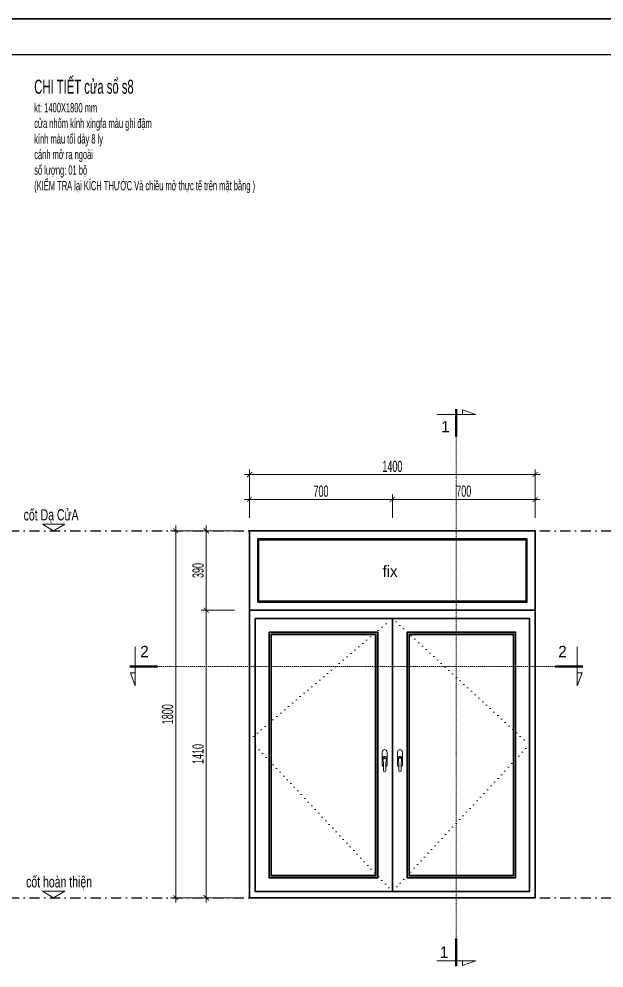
# Model space of a CAD drawing. Header units: inches. Extents: x 274208 to 641690, y -81912 to 129129.
# Drawn here: x 564235 to 567103, y 22473 to 27127 of the extents above; entities that cross this region are included whole.
import ezdxf

# ---------------------------------------------------------------- set-up
doc = ezdxf.new("R2010")
doc.units = ezdxf.units.IN
doc.header["$MEASUREMENT"] = 0
doc.header["$PDMODE"] = 3
for name, pattern in [('ACAD_ISO03W100', [30, 12, -18]), ('DASHDOT', [1, 0.5, -0.25, 0, -0.25]), ('DOT', [0.25, 0, -0.25]), ('HIDDEN', [0.375, 0.25, -0.125])]:
    doc.linetypes.add(name, pattern=pattern)
for name, color, linetype, lineweight in [('01.Cut', 255, 'Continuous', 35), ('04.Khuat', 250, 'HIDDEN', 18), ('05.Text', 253, 'Continuous', 18), ('08.Dim', 156, 'Continuous', 15), ('10.Text', 254, 'Continuous', 18), ('11.Khung bo', 32, 'Continuous', 50), ('12.Khung', 36, 'Continuous', 25), ('CA.cat 30', 30, 'Continuous', 35), ('CA.thay 145', 145, 'Continuous', 18), ('nep', 9, 'Continuous', 15)]:
    doc.layers.add(name, color=color, linetype=linetype, lineweight=lineweight)
doc.layers.add('Tpl_Bound', color=1, linetype='Continuous', plot=False)
doc.layers.add('TRUC', color=250, linetype='DASHDOT')
doc.styles.add('TT5_Text Dim', font='hoatbif.shx', dxfattribs={"width": 0.6})
doc.styles.add('VnAvantH', font='')
doc.styles.get('VnAvantH').set_extended_font_data('.VnAvantH')
doc.dimstyles.new('TT5_Dim 1-25', dxfattribs={"dimscale": 25, "dimtxt": 2.2, "dimasz": 1, "dimexe": 1, "dimexo": 0, "dimgap": 0.5, "dimtad": 1, "dimdec": 0, "dimzin": 0, "dimdsep": 46, "dimtxsty": 'TT5_Text Dim', "dimblk": 'ARCHTICK', "dimcen": 0, "dimdle": 1, "dimclrd": 256, "dimclre": 256, "dimclrt": 1, "dimadec": 0, "dimazin": 0, "dimtfac": 0.015, "dimtdec": 0, "dimtix": 1, "dimtmove": 2, "dimatfit": 3, "dimldrblk": 'DOT', "dimfxl": 1, "dimtolj": 1, "dimtzin": 0, "dimlwd": -1, "dimlwe": -1, "dimarcsym": 1})

# ---------------------------------------------------------------- blocks, each defined once
blk = doc.blocks.new('100')
at = {"layer": '11.Khung bo', "const_width": 26.7}
blk.add_lwpolyline([(1860913, -945240), (1860913, -916940), (1896063, -916940), (1896063, -945240)], close=True, dxfattribs=at)
at = {"layer": '12.Khung', "color": 1}
blk.add_lwpolyline([(1901579, -945940), (1901579, -916240), (1859580, -916240), (1859580, -945940)], close=True, dxfattribs=at)
blk = doc.blocks.new('vet cat')
at = {"layer": 'CA.cat 30', "const_width": 50}
blk.add_lwpolyline([(-82592, -188552), (-81976, -188552)], dxfattribs=at)
at = {"layer": 'CA.thay 145'}
blk.add_line((-82574, -188411), (-82469, -188411), dxfattribs=at)
blk.add_lwpolyline([(-82469, -188983), (-82469, -188122), (-82574, -188411)], dxfattribs=at)
blk = doc.blocks.new('_ARCHTICK')
at = {"color": 0, "linetype": 'ByBlock', "const_width": 0.15}
blk.add_lwpolyline([(-0.5, -0.5), (0.5, 0.5)], dxfattribs=at)
blk = doc.blocks.new('*D1041')
at = {"layer": '08.Dim', "linetype": 'HIDDEN', "transparency": 16777216}
for p, q in [((565340.8, 24771.1), (566090.8, 24771.1)), ((565365.8, 24681.3), (565365.8, 24796.1)), ((566065.8, 24681.3), (566065.8, 24796.1))]:
    blk.add_line(p, q, dxfattribs=at)
at = {"layer": 'Defpoints', "color": 0, "linetype": 'HIDDEN', "transparency": 16777216}
for p in [(566065.8, 24771.1), (565365.8, 24681.3), (566065.8, 24681.3)]:
    blk.add_point(p, dxfattribs=at)
at = {"layer": '08.Dim', "linetype": 'HIDDEN', "transparency": 16777216, "xscale": 25, "yscale": 25, "zscale": 25, "rotation": 180}
blk.add_blockref('_ARCHTICK', (565365.8, 24771.1), dxfattribs=at)
at = {"layer": '08.Dim', "linetype": 'HIDDEN', "transparency": 16777216, "xscale": 25, "yscale": 25, "zscale": 25}
blk.add_blockref('_ARCHTICK', (566065.8, 24771.1), dxfattribs=at)
at = {"layer": '08.Dim', "color": 1, "linetype": 'HIDDEN', "transparency": 16777216, "insert": (565715.8, 24811.1), "char_height": 55, "attachment_point": 5, "style": 'TT5_Text Dim'}
blk.add_mtext('\\A1;700', dxfattribs=at)
blk = doc.blocks.new('_DOT')
at = {"color": 1, "linetype": 'ByBlock'}
blk.add_line((-0.5, 0), (-1, 0), dxfattribs=at)
at = {"color": 1, "linetype": 'ByBlock', "const_width": 0.5}
blk.add_lwpolyline([(-0.25, 0, 1), (0.25, 0, 1)], format="xyb", close=True, dxfattribs=at)
blk = doc.blocks.new('*D1042')
at = {"layer": '08.Dim', "linetype": 'HIDDEN', "transparency": 16777216}
for p, q in [((566040.8, 24771.1), (566790.8, 24771.1)), ((566065.8, 24681.3), (566065.8, 24796.1)), ((566765.8, 24681.3), (566765.8, 24796.1))]:
    blk.add_line(p, q, dxfattribs=at)
at = {"layer": 'Defpoints', "color": 0, "linetype": 'HIDDEN', "transparency": 16777216}
for p in [(566765.8, 24771.1), (566065.8, 24681.3), (566765.8, 24681.3)]:
    blk.add_point(p, dxfattribs=at)
at = {"layer": '08.Dim', "linetype": 'HIDDEN', "transparency": 16777216, "xscale": 25, "yscale": 25, "zscale": 25, "rotation": 180}
blk.add_blockref('_ARCHTICK', (566065.8, 24771.1), dxfattribs=at)
at = {"layer": '08.Dim', "linetype": 'HIDDEN', "transparency": 16777216, "xscale": 25, "yscale": 25, "zscale": 25}
blk.add_blockref('_ARCHTICK', (566765.8, 24771.1), dxfattribs=at)
at = {"layer": '08.Dim', "color": 1, "linetype": 'HIDDEN', "transparency": 16777216, "insert": (566415.8, 24811.1), "char_height": 55, "attachment_point": 5, "style": 'TT5_Text Dim'}
blk.add_mtext('\\A1;700', dxfattribs=at)
blk = doc.blocks.new('*D1043')
at = {"layer": '08.Dim', "linetype": 'HIDDEN', "transparency": 16777216}
for p, q in [((565365.77463, 24681.29134), (565365.77463, 24917.81935)), ((566765.77463, 24681.29134), (566765.77463, 24917.81935)), ((565340.77463, 24892.81935), (566790.77463, 24892.81935))]:
    blk.add_line(p, q, dxfattribs=at)
at = {"layer": 'Defpoints', "color": 0, "linetype": 'HIDDEN', "transparency": 16777216}
for p in [(566765.77463, 24892.81935), (565365.77463, 24681.29134), (566765.77463, 24681.29134)]:
    blk.add_point(p, dxfattribs=at)
at = {"layer": '08.Dim', "linetype": 'HIDDEN', "transparency": 16777216, "xscale": 25, "yscale": 25, "zscale": 25, "rotation": 180}
blk.add_blockref('_ARCHTICK', (565365.77463, 24892.81935), dxfattribs=at)
at = {"layer": '08.Dim', "linetype": 'HIDDEN', "transparency": 16777216, "xscale": 25, "yscale": 25, "zscale": 25}
blk.add_blockref('_ARCHTICK', (566765.77463, 24892.81935), dxfattribs=at)
at = {"layer": '08.Dim', "color": 1, "linetype": 'HIDDEN', "transparency": 16777216, "insert": (566065.77463, 24932.81935), "char_height": 55, "attachment_point": 5, "style": 'TT5_Text Dim'}
blk.add_mtext('\\A1;1400', dxfattribs=at)
blk = doc.blocks.new('*D1044')
at = {"layer": '08.Dim', "linetype": 'HIDDEN', "transparency": 16777216}
for p, q in [((565153.5, 24642.3), (565153.5, 24202.3)), ((565291.5, 24617.3), (565128.5, 24617.3)), ((565291.5, 24227.3), (565128.5, 24227.3))]:
    blk.add_line(p, q, dxfattribs=at)
at = {"layer": 'Defpoints', "color": 0, "linetype": 'HIDDEN', "transparency": 16777216}
for p in [(565291.5, 24617.3), (565153.5, 24227.3), (565291.5, 24227.3)]:
    blk.add_point(p, dxfattribs=at)
at = {"layer": '08.Dim', "linetype": 'HIDDEN', "transparency": 16777216, "xscale": 25, "yscale": 25, "zscale": 25}
for p, rotation in [((565153.5, 24617.3), 90), ((565153.5, 24227.3), 270)]:
    blk.add_blockref('_ARCHTICK', p, dxfattribs=dict(at, rotation=rotation))
at = {"layer": '08.Dim', "color": 1, "linetype": 'HIDDEN', "transparency": 16777216, "insert": (565113.5, 24422.3), "char_height": 55, "attachment_point": 5, "rotation": 90, "style": 'TT5_Text Dim'}
blk.add_mtext('\\A1;390', dxfattribs=at)
blk = doc.blocks.new('*D1045')
at = {"layer": '08.Dim', "linetype": 'HIDDEN', "transparency": 16777216}
for p, q in [((565153.5, 24252.3), (565153.5, 22792.4)), ((565291.5, 24227.3), (565128.5, 24227.3)), ((565291.5, 22817.4), (565128.5, 22817.4))]:
    blk.add_line(p, q, dxfattribs=at)
at = {"layer": 'Defpoints', "color": 0, "linetype": 'HIDDEN', "transparency": 16777216}
for p in [(565291.5, 24227.3), (565153.5, 22817.4), (565291.5, 22817.4)]:
    blk.add_point(p, dxfattribs=at)
at = {"layer": '08.Dim', "linetype": 'HIDDEN', "transparency": 16777216, "xscale": 25, "yscale": 25, "zscale": 25}
for p, rotation in [((565153.5, 24227.3), 90), ((565153.5, 22817.4), 270)]:
    blk.add_blockref('_ARCHTICK', p, dxfattribs=dict(at, rotation=rotation))
at = {"layer": '08.Dim', "color": 1, "linetype": 'HIDDEN', "transparency": 16777216, "insert": (565113.5, 23522.4), "char_height": 55, "attachment_point": 5, "rotation": 90, "style": 'TT5_Text Dim'}
blk.add_mtext('\\A1;1410', dxfattribs=at)
blk = doc.blocks.new('*D1046')
at = {"layer": '08.Dim', "linetype": 'HIDDEN', "transparency": 16777216}
for p, q in [((565003.9, 24642.3), (565003.9, 22792.4)), ((565291.5, 24617.3), (564978.9, 24617.3)), ((565291.5, 22817.4), (564978.9, 22817.4))]:
    blk.add_line(p, q, dxfattribs=at)
at = {"layer": 'Defpoints', "color": 0, "linetype": 'HIDDEN', "transparency": 16777216}
for p in [(565291.5, 24617.3), (565003.9, 22817.4), (565291.5, 22817.4)]:
    blk.add_point(p, dxfattribs=at)
at = {"layer": '08.Dim', "linetype": 'HIDDEN', "transparency": 16777216, "xscale": 25, "yscale": 25, "zscale": 25}
for p, rotation in [((565003.9, 24617.3), 90), ((565003.9, 22817.4), 270)]:
    blk.add_blockref('_ARCHTICK', p, dxfattribs=dict(at, rotation=rotation))
at = {"layer": '08.Dim', "color": 1, "linetype": 'HIDDEN', "transparency": 16777216, "insert": (564963.9, 23717.4), "char_height": 55, "attachment_point": 5, "rotation": 90, "style": 'TT5_Text Dim'}
blk.add_mtext('\\A1;1800', dxfattribs=at)

msp = doc.modelspace()

# ---------------------------------------------------------------- linework, layer by layer
at = {"layer": '01.Cut'}
msp.add_line((566065.8, 24187.3), (566065.8, 22847.4), dxfattribs=at)
for points in [[(565365.8, 24227.3), (566765.8, 24227.3), (566765.8, 24617.3), (565365.8, 24617.3)], [(565405.8, 24267.3), (566725.8, 24267.3), (566725.8, 24577.3), (565405.8, 24577.3)], [(565365.8, 24227.3), (566765.8, 24227.3), (566765.8, 22817.4), (565365.8, 22817.4)], [(565393.8, 24187.3), (566737.8, 24187.3), (566737.8, 22847.4), (565393.8, 22847.4)], [(565461.8, 24119.3), (565993.8, 24119.3), (565993.8, 22915.4), (565461.8, 22915.4)], [(566137.8, 24119.3), (566669.9, 24119.3), (566669.9, 22915.4), (566137.8, 22915.4)]]:
    msp.add_lwpolyline(points, close=True, dxfattribs=at)
at = {"layer": '04.Khuat', "linetype": 'DOT', "ltscale": 100}
for p, q in [((565365.8, 23592.4), (566065.8, 24187.3)), ((566065.8, 24187.3), (566737.8, 23567.4)), ((566065.8, 22847.4), (565365.8, 23592.4)), ((566737.8, 23567.4), (566065.8, 22847.4))]:
    msp.add_line(p, q, dxfattribs=at)
at = {"layer": '05.Text'}
for points in [[(564404.4, 24617.3), (564350.6, 24649.8), (564460.7, 24649.8)], [(564404.4, 22817.4), (564350.6, 22849.9), (564460.7, 22849.9)]]:
    msp.add_lwpolyline(points, close=True, dxfattribs=at)
at = {"layer": '08.Dim'}
for points in [[(565408.8, 24270.3), (566722.8, 24270.3), (566722.8, 24574.3), (565408.8, 24574.3)], [(565411.8, 24273.3), (566719.8, 24273.3), (566719.8, 24571.3), (565411.8, 24571.3)], [(565469.8, 24111.3), (565985.8, 24111.3), (565985.8, 22923.4), (565469.8, 22923.4)], [(566145.8, 24111.3), (566661.9, 24111.3), (566661.9, 22923.4), (566145.8, 22923.4)], [(565473.8, 24107.3), (565981.8, 24107.3), (565981.8, 22927.4), (565473.8, 22927.4)], [(566149.8, 24107.3), (566657.9, 24107.3), (566657.9, 22927.4), (566149.8, 22927.4)]]:
    msp.add_lwpolyline(points, close=True, dxfattribs=at)
at = {"layer": 'CA.thay 145', "color": 1, "linetype": 'ACAD_ISO03W100', "ltscale": 0.005}
for p, q in [((566378.7, 25078), (566378.7, 22600.1)), ((566869.1, 23951.9), (564894.8, 23951.9))]:
    msp.add_line(p, q, dxfattribs=at)
at = {"layer": 'nep', "ltscale": 0.5}
for p, q in [((566020.7, 23501), (566020.7, 23487)), ((566020.8, 23486.3), (566022.7, 23482.6)), ((566022.9, 23482), (566022.9, 23439.5)), ((566033.3, 23482), (566033.3, 23439.5)), ((566035.3, 23486.3), (566033.4, 23482.6)), ((566035.5, 23501), (566035.5, 23487)), ((566095.8, 23501), (566095.8, 23487)), ((566096, 23486.3), (566097.9, 23482.6)), ((566098, 23482), (566098, 23439.5)), ((566108.4, 23482), (566108.4, 23439.5)), ((566110.5, 23486.3), (566108.6, 23482.6)), ((566110.6, 23501), (566110.6, 23487))]:
    msp.add_line(p, q, dxfattribs=at)
for points in [[(566016.6, 23493.6), (566016.6, 23532.4)], [(566039.6, 23532.4), (566039.6, 23469.6)], [(566091.7, 23493.6), (566091.7, 23532.4)], [(566114.7, 23532.4), (566114.7, 23469.6)], [(566016.6, 23469.6), (566016.6, 23493.6)], [(566091.7, 23469.6), (566091.7, 23493.6)]]:
    msp.add_lwpolyline(points, dxfattribs=at)
for centre in [(566028.1, 23501), (566103.2, 23501)]:
    msp.add_circle(centre, 2.09, dxfattribs=at)
for centre, radius, start, end in [((566028.1, 23532.4), 11.5, 0, 180), ((566028.1, 23501), 9.92, 318.259, 221.741), ((566028.1, 23501), 7.4, 0, 180), ((566028.1, 23501), 9.92, 318.259, 131.741), ((566103.2, 23532.4), 11.5, 0, 180), ((566103.2, 23501), 9.92, 318.259, 221.741), ((566103.2, 23501), 7.4, 0, 180), ((566103.2, 23501), 9.92, 318.259, 131.741), ((566028.1, 23469.6), 11.5, 180, 243.1549), ((566022.1, 23487), 1.43, 180, 207.1927), ((566021.4, 23482), 1.43, 0, 27.1927), ((566034.7, 23482), 1.43, 152.8073, 180), ((566028.1, 23469.6), 11.5, 296.8451, 0), ((566034, 23487), 1.43, 332.8073, 0), ((566103.2, 23469.6), 11.5, 180, 243.1549), ((566097.3, 23487), 1.43, 180, 207.1927), ((566096.6, 23482), 1.43, 0, 27.1927), ((566109.9, 23482), 1.43, 152.8073, 180), ((566103.2, 23469.6), 11.5, 296.8451, 0), ((566109.2, 23487), 1.43, 332.8073, 0), ((566028.1, 23439.5), 5.2, 180, 0), ((566103.2, 23439.5), 5.2, 180, 0)]:
    msp.add_arc(centre, radius, start, end, dxfattribs=at)
at = {"layer": 'Tpl_Bound', "color": 1}
msp.add_lwpolyline([(559471.3, 19702.4), (559471.3, 27127.3), (569971.2, 27127.3), (569971.2, 19702.4)], close=True, dxfattribs=at)
at = {"layer": 'TRUC', "ltscale": 100}
for points in [[(564186.4, 24617.3), (568580.1, 24617.3)], [(564186.4, 22817.4), (568580.1, 22817.4)]]:
    msp.add_lwpolyline(points, dxfattribs=at)

# ---------------------------------------------------------------- block references
at = {"layer": '05.Text', "xscale": 0.25, "yscale": 0.25, "zscale": 0.25}
msp.add_blockref('100', (94576.4, 256187.3), dxfattribs=at)
at = {"layer": 'CA.cat 30'}
for p, xscale, yscale, zscale, rotation in [((608279.3, 6861.1), 0.2222222222480923, 0.2222222222480923, 0.2222222222480923, 270), ((583131.7, -17948.6), -0.2222222220152616, 0.2222222222480923, 0.2222222221704821, 180), ((548646, -17948.6), 0.2222222220152616, 0.2222222220152616, 0.2222222220152616, 180), ((608279.3, 40835.2), -0.2222222222480923, 0.2222222222480923, 0.2222222221704821, 270)]:
    msp.add_blockref('vet cat', p, dxfattribs=dict(at, xscale=xscale, yscale=yscale, zscale=zscale, rotation=rotation))

# ---------------------------------------------------------------- texts
at = {"layer": '10.Text', "style": 'VnAvantH'}
for s, rotation, p in [('1', 0, (566305.6, 25100)), ('2', 360, (564830.1, 23997.2)), ('2', 0, (566879, 23997.2)), ('1', 0, (566298.6, 22522.7))]:
    msp.add_text(s, height=55.6, rotation=rotation, dxfattribs=at).set_placement(p)
at = {"layer": '10.Text', "style": 'TT5_Text Dim', "width": 0.7}
for s, p in [('cèt D¹ CöA', (564258.3, 24667.9)), ('cèt hoµn thiÖn', (564270.3, 22868))]:
    msp.add_text(s, height=55, dxfattribs=at).set_placement(p)
at = {"layer": '10.Text', "style": 'TT5_Text Dim'}
msp.add_text('fix', height=55, dxfattribs=at).set_placement((566017.6, 24391.2))
at = {"layer": '10.Text', "insert": (564310.2, 26829.5), "char_height": 68.75, "width": 1801.007, "attachment_point": 1, "style": 'TT5_Text Dim'}
msp.add_mtext('\\pxi-3,l3,t3;CHI TIÕT cöa sæ s8\\P{\\H0.6667x;kt: 1400X1800 mm\\Pcöa nh«m kÝnh xingfa mµu ghi ®Ëm\\PkÝnh mµu tèi dµy 8 ly \\Pc¸nh më ra ngoµi\\Psè l\xadîng: 01 bé\\P(KIÓM TRA l¹i KÝCH TH¦íC Vµ chiÒu më thùc tÕ trªn mÆt b»ng )}', dxfattribs=at)

# ---------------------------------------------------------------- dimensions: what is measured, and where the dimension line sits
at = {"layer": '08.Dim', "linetype": 'HIDDEN'}
for base, p1, p2, picture, middle in [((566765.8, 24892.8), (565365.8, 24681.3), (566765.8, 24681.3), '*D1043', (566065.8, 24932.8)), ((566065.8, 24771.1), (565365.8, 24681.3), (566065.8, 24681.3), '*D1041', (565715.8, 24811.1)), ((566765.8, 24771.1), (566065.8, 24681.3), (566765.8, 24681.3), '*D1042', (566415.8, 24811.1))]:
    dim = msp.add_linear_dim(base=base, p1=p1, p2=p2, dimstyle='TT5_Dim 1-25', dxfattribs=at)
    dim.commit()
    dim.dimension.update_dxf_attribs({"geometry": picture, "text_midpoint": middle})
for base, p1, p2, picture, middle in [((565003.9, 22817.4), (565291.5, 24617.3), (565291.5, 22817.4), '*D1046', (564963.9, 23717.4)), ((565153.5, 24227.3), (565291.5, 24617.3), (565291.5, 24227.3), '*D1044', (565113.5, 24422.3)), ((565153.5, 22817.4), (565291.5, 24227.3), (565291.5, 22817.4), '*D1045', (565113.5, 23522.4))]:
    dim = msp.add_linear_dim(base=base, p1=p1, p2=p2, angle=90, dimstyle='TT5_Dim 1-25', dxfattribs=at)
    dim.commit()
    dim.dimension.update_dxf_attribs({"geometry": picture, "text_midpoint": middle})

doc.saveas('drawing.dxf')
